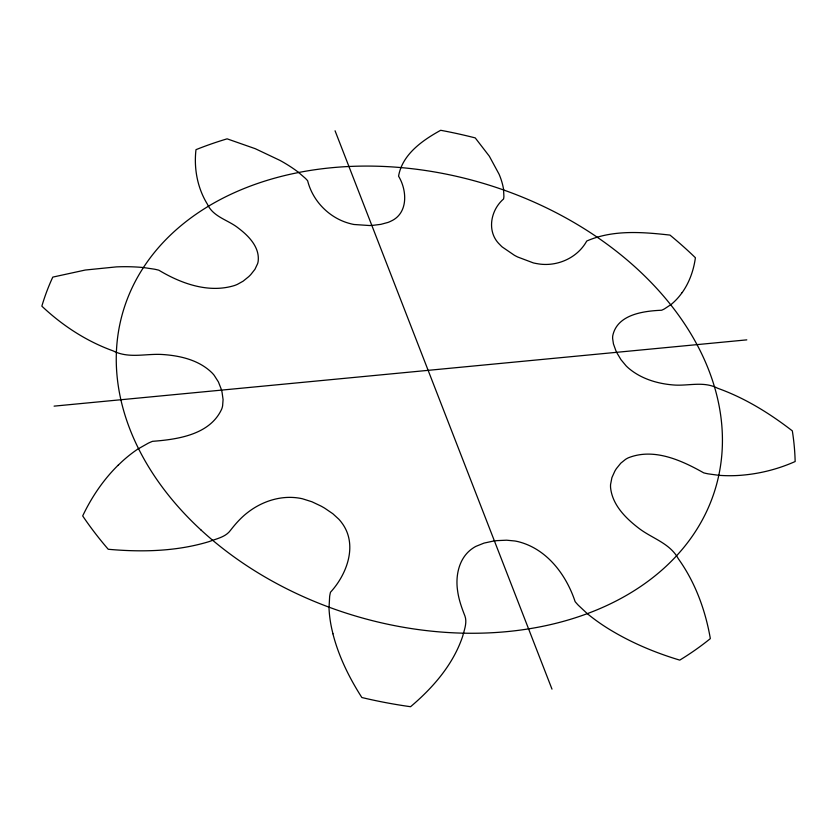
<?xml version="1.0" encoding="UTF-8"?>
<svg xmlns="http://www.w3.org/2000/svg" width="837" height="837" viewBox="0 0 837 837"><rect width="100%" height="100%" fill="white"/><g stroke="black" fill="none" stroke-linecap="round" stroke-linejoin="round"><path stroke-width="1.26" d="M682.124 292.647C689.447 282.393 693.706 270.173 695.401 257.733A388.441 284.967 16.7 0 0 669.987 235.092C642.429 231.995 612.768 229.61 586.737 241.035C577.206 258.424 556.124 267.348 536.862 263.613A35.206 22.986 18.6 0 1 533.368 262.912L517.632 256.98A72.631 46.631 18.6 0 1 514.441 255.316L502.179 246.936A35.164 22.934 18.3 0 1 499.919 244.697C486.433 232.016 490.409 210.265 503.56 198.997A50.157 32.172 16 0 0 503.895 196.465L503.602 189.957M118.143 465.194C103.349 479.758 91.578 497.209 82.685 515.927A388.441 284.967 16.7 0 0 108.235 549.271C141.976 552.294 176.68 551.51 209.292 541.549C216.532 538.683 225.456 537.134 230.29 530.574C235.469 523.878 241.129 517.454 247.909 512.328C262.002 501.436 280.311 495.358 298.15 497.973A43.618 35.144 11.9 0 1 302.387 498.758L311.939 501.771L321.01 506.082A93.503 76.91 10.9 0 1 324.735 508.205L332.844 513.74L338.828 519.222A43.66 35.269 12.6 0 1 341.37 522.257C358.257 544.008 347.261 574.004 330.479 592.251A64.794 53.652 19 0 0 329.652 596.436L329.056 607.212M670.699 304.752L664.473 308.874A51.653 33.658 21.5 0 1 661.628 310.234C643.465 311.019 617.057 314.419 612.726 335.888A37.11 25.016 23.1 0 0 612.632 338.493L613.448 343.923L615.791 350.441A77.527 51.664 24.1 0 0 617.141 353.256L621.012 359.722L626.086 365.832A37.278 25.215 23.4 0 0 628.692 368.27C641.581 379.182 658.573 384.057 675.187 385.093C689.552 385.794 704.147 381.18 717.686 388.263C744.825 397.941 769.611 413.311 792.325 430.867A388.441 284.967 16.7 0 1 795.15 461.532C778.839 468.793 761.335 473.386 743.559 475.05A132.853 89.664 24.8 0 1 718.837 475.322L708.06 473.836A56.634 39.193 26.4 0 1 703.718 472.853C681.444 460.287 653.843 447.649 628.325 457.818A40.532 29.358 26.5 0 0 625.553 459.356L620.792 463.185L616.377 468.647A86.106 62.273 28.2 0 0 614.808 471.21L611.92 477.603L610.56 484.55A40.741 29.661 26.6 0 0 610.581 487.699C612.381 504.962 625.678 518.176 638.777 528.22C652.117 538.515 669.862 543.077 678.368 558.813C695.254 582.343 705.413 610.204 710.341 638.61A388.441 284.967 16.7 0 1 679.749 660.121C656.218 653.059 633.327 643.58 612.182 631.014A147.322 108.496 28.4 0 1 587.333 613.688L578.336 605.256A62.367 47.646 28.4 0 1 575.124 601.636C566.335 574.998 547.21 549.302 518.992 541.863A43.242 34.202 24.4 0 0 514.87 540.984L506.626 540.2L497.094 540.618A92.698 74.493 26.2 0 0 493.087 541.141L484.068 543.087L475.897 546.362A43.336 34.411 23.9 0 0 472.779 548.256C459.042 557.442 455.223 575.532 457.63 590.985C458.781 599.648 461.752 607.924 464.933 616.011C467.308 622.561 464.326 629.78 462.683 636.256C453.246 664.515 432.991 687.763 410.559 706.71A388.441 284.967 16.7 0 1 361.856 697.524C349.249 677.824 338.723 656.522 332.906 633.776M138.523 448.684L148.316 443.15A63.455 49.885 5.9 0 1 152.533 441.329C177.737 439.415 210.15 434.738 221.784 408.885A41.745 31.241 6.6 0 0 222.611 405.84L223.081 399.605L222.046 392.218A88.659 66.228 4.7 0 0 221.209 389.079L218.405 381.913L214.136 375.248A41.568 30.948 6.6 0 0 211.771 372.611C198.777 359.983 180.122 355.673 162.577 354.511C145.91 353.402 128.825 358.885 113.089 350.87C86.493 341.308 62.356 325.52 41.85 306.164A388.441 284.967 16.7 0 1 52.783 277.11L85.259 270.037L116.406 266.888A147.103 108.161 5 0 1 143.378 267.537L154.489 269.19A58.287 41.295 5.9 0 1 158.831 270.194C181.022 283.523 208.382 293.442 234.193 285.616A38.282 26.376 8.7 0 0 237.394 284.36L243.107 281.19L248.704 276.66A79.965 54.395 7.8 0 0 250.818 274.536L254.961 269.284L257.629 263.613A38.083 26.146 9 0 0 258.194 261.039C259.69 247.187 248.756 236.003 238.576 228.281C228.239 219.849 213.236 217.17 207.304 204.04C197.396 187.927 193.786 168.363 195.984 149.666A388.441 284.967 16.7 0 1 227.109 138.837L255.306 148.714L279.861 160.348A132.644 89.433 8.7 0 1 298.673 172.464M54.091 406.133L746.813 339.864M298.631 172.485L305.317 178.271A52.721 34.756 10.5 0 1 307.639 180.75C312.797 201.445 329.757 218.467 350.441 223.688A35.614 23.405 13.3 0 0 353.999 224.494L369.483 225.53A73.551 47.542 13.1 0 0 372.988 225.331L380.866 224.347L388.002 222.422A35.52 23.3 13.6 0 0 390.733 221.25C408.446 213.435 407.2 190.376 398.569 176.178C402.273 154.343 422.549 140.271 440.691 130.29A388.441 284.967 16.7 0 1 475.238 137.906L489.342 156.216L499.061 174.18A123.248 79.567 14 0 1 503.665 189.968M335.062 130.792L551.991 689.133M118.205 465.236A156.749 127.496 8.9 0 1 138.471 448.632M332.98 633.776A156.822 127.705 24.4 0 1 328.972 607.212M682.071 292.626A123.321 79.641 19.5 0 1 670.751 304.794M200.922 529.926A309.115 225.561 16.7 0 0 710.529 502.482A309.115 225.561 16.7 0 0 346.581 166.615A309.115 225.561 16.7 0 0 200.922 529.926"/></g></svg>
